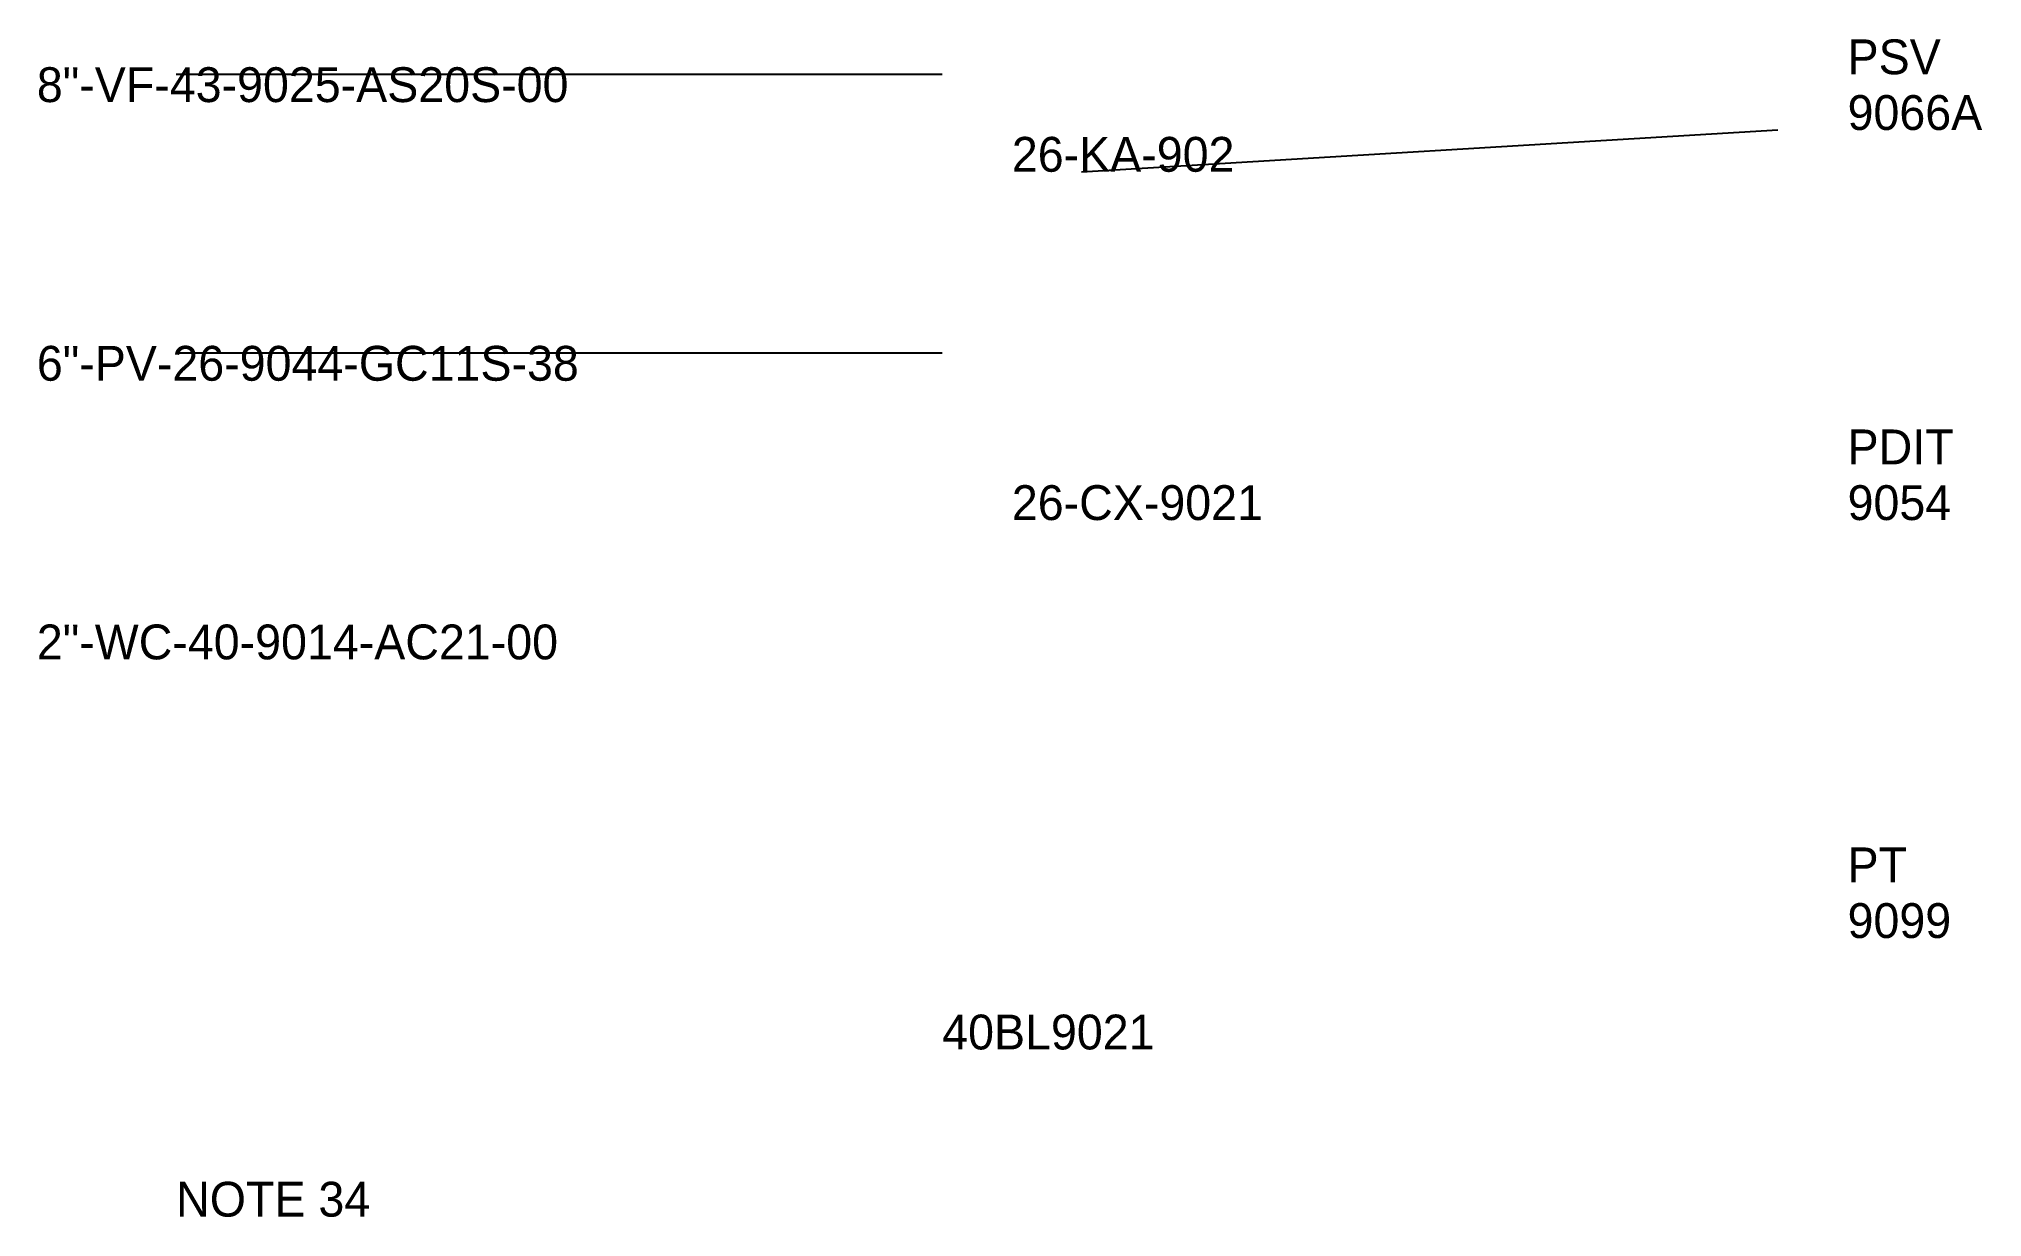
# Model space of a CAD drawing. Header units: metres. Extents: x 20 to 160, y 100 to 185.
import ezdxf

# ---------------------------------------------------------------- set-up
doc = ezdxf.new("R2010")
doc.units = ezdxf.units.M

msp = doc.modelspace()

# ---------------------------------------------------------------- linework, layer by layer
for p, q in [((30, 182), (85, 182)), ((95, 175), (145, 178)), ((30, 162), (85, 162))]:
    msp.add_line(p, q)

# ---------------------------------------------------------------- texts
for s, p in [('PSV', (150, 182)), ('8"-VF-43-9025-AS20S-00', (20, 180)), ('9066A', (150, 178)), ('26-KA-902', (90, 175)), ('6"-PV-26-9044-GC11S-38', (20, 160)), ('PDIT', (150, 154)), ('26-CX-9021', (90, 150)), ('9054', (150, 150)), ('2"-WC-40-9014-AC21-00', (20, 140)), ('PT', (150, 124)), ('9099', (150, 120)), ('40BL9021', (85, 112)), ('NOTE 34', (30, 100))]:
    msp.add_text(s, height=2.5).set_placement(p)

doc.saveas('drawing.dxf')
